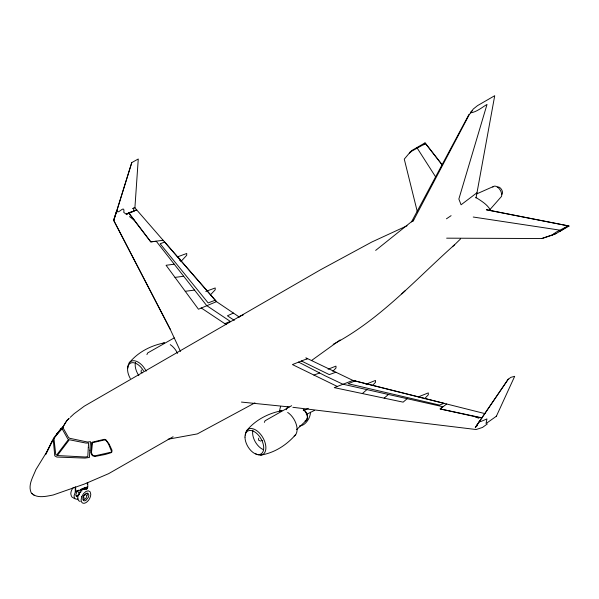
<?xml version="1.0" encoding="UTF-8"?>
<svg xmlns="http://www.w3.org/2000/svg" width="599" height="599" viewBox="0 0 599 599"><rect width="100%" height="100%" fill="white"/><g stroke="black" fill="none" stroke-linecap="round" stroke-linejoin="round"><path stroke-width="0.9" d="M61.27 428.405L56.246 434.702L63.666 425.971M417.031 148.402L416.612 147.736M179.685 260.43L179.76 258.761L177.304 256.926L186.738 253.474L186.708 255.316L180.763 261.658M65.98 421.741L63.591 425.904M258.693 438.198L258.521 440.115L260.677 441.104M141.312 369.957L141.094 372.316L142.255 372.855M116.655 211.41L131.728 162.733L113.735 220.462L116.401 212.203M476.018 198.052L494.722 95.698L477.515 105.634L473.262 109.04L469.114 114.933L412.936 221.473M180.524 351.426L170.004 328.844L113.638 220.237L116.655 210.616M508.049 379.631L510.685 377.392L514.683 376.322L496.272 416.462M80.962 489.93L87.14 488.417L86.9 488.851L80.566 489.705L81.142 489.51M146.92 354.593L147.624 352.976L174.212 337.903M264.354 422.392L265.05 420.775L291.646 405.703M173.104 436.731L108.666 473.637L84.257 484.112L53.124 495.006C46.303 496.286 36.434 498.937 31.148 492.692C27.749 484.943 33.117 476.819 35.843 469.721L46.7 452.028L52.54 440.594L45.539 454.686L53.79 437.824M508.109 379.399L479.649 421.157L508.394 378.927M51.289 443.103L52.54 440.594M411.476 221.959L469.002 114.387M86.286 488.492L86.526 488.058L83.613 488.275M77.338 490.813L75.841 494.662L76.26 496.152L77.338 496.781M75.616 491.068L74.066 495.8A6.933 3.998 -60 0 0 78.087 498.982M83.965 495.201L83.171 497.215L83.396 498.001L84.729 498.113M496.466 416.17L486.044 423.568L486.92 418.933L480.503 421.651L480.188 420.288L475.554 427.229L479.709 421.104M475.224 427.738L480.039 420.378M78.791 494.602L79.135 494.123M63.442 426.121L67.028 420.408M60.671 429.273L61.135 428.727M63.359 426.226L56.568 434.268L57.062 433.676M442.129 164.755L425.537 143.49L410.322 151.951L404.273 159.124L417.331 211.806M85.223 488.073L85.702 487.534L87.199 488.417L86.72 488.956M86.106 488.597L86.346 487.9L85.867 488.44L86.046 488.058L82.16 488.964M86.481 488.791L87.199 488.417M129.212 362.904C137.965 352.092 151 345.436 164.538 342.875A14.256 8.229 60 0 0 162.456 343.519M246.646 430.703C255.399 419.892 268.434 413.235 281.972 410.674A14.256 8.229 60 0 0 279.883 411.318M489.727 209.845L501.58 196.352A6.754 3.901 60 0 0 498.795 188.221A6.754 3.901 60 0 0 492.827 187.12M210.436 294.873L215.191 289.804L215.221 287.962L205.786 291.413M76.852 491.659L77.488 490.978M332.834 371.32L336.009 367.996L335.979 366.124L328.072 369.209M295.741 434.53C286.756 444.975 274.477 452.934 260.737 455.105M372.331 385.651L375.506 382.319L375.476 380.447L365.892 384.266M424.526 398.777L428.33 394.778L428.3 392.907L418.716 396.725L421.172 397.721M362.35 393.55L366.925 389.62M384.154 398.148L388.429 394.456M333.186 344.305C379.916 319.679 415.616 279.448 454.589 244.751L460.511 238.971M68.293 419.21L69.095 418.446L67.14 420.251M66.736 420.685L68.496 419.001M296.67 429.58L306.748 420.011M410.233 152.663L409.379 152.82L411.925 150.446L425.005 142.891L442.114 164.86M70.203 417.361L74.089 413.752L84.302 406.159L320.383 269.857L371.859 241.996L407.043 225.778M452.44 246.743L454.589 244.751M401.809 293.862L405.171 290.74M78.993 494.205L77.563 495.485L76.163 495.837M131.952 162.494L138.264 159.005L134.902 207.831L216.486 301.641L239.488 317.171M375.655 250.404L413.774 219.878M407.17 398.679L403.134 402.146L334.257 387.635L352.931 380.417L485.108 413.654M487.331 423.957L482.48 427.454L476.108 429.52L292.866 407.305M480.301 420.693L479.724 421.082M254.934 402.85L197.326 433.908L168.132 439.217M476.991 192.743L461.08 204.791L458.856 199.025L487.017 104.421C481.858 107.483 476.654 112.035 470.582 112.852L471.084 111.654L472.371 110.77M476.692 426.069L477.448 425.515M311.368 360.635L340.112 339.94M306.77 359.108L307.489 358.599L292.424 364.574L336.975 386.31M79.016 494.078L78.274 494.961M446.457 218.807L451.099 215.67M446.704 403.996L440.138 408.93L480.241 417.803M560.207 231.162L568.204 225.86L569.05 226.055L555.977 233.61L541.825 238.537L446.637 238.17M79.016 494.841L78.274 495.44M424.055 144.441L425.537 143.498L425.005 142.899M224.865 323.685L230.256 321.363L206.7 305.617L156.272 241.277L150.783 241.876L128.807 212.832L126.352 214.247L129.586 212.45L133.996 211.005L133.487 208.445L134.94 207.449L132.469 208.654M409.379 152.82L410.914 151.936M423.216 144.831L425.537 143.49M554.345 233.857L552.046 235.19L541.825 238.537M566.654 226.751L568.204 225.86L569.05 226.063M559.369 231.364L560.664 230.907L559.571 230.158L556.793 229.672L473.24 217.033M128.807 213.281L136.684 209.867L128.807 213.281L150.783 241.876L163.115 240.266M215.251 300.219L208.145 302.914L160.15 243.786L164.65 242.033L216.486 301.641L198.464 309.234L166.073 265.282L174.234 264.196M314.408 410.442L306.269 414.441M556.029 233.573L552.046 235.19L555.887 232.285L568.204 225.86L486.373 209.687M303.259 410.667L308.313 408.323M233.4 313.06L227.425 315.8L234.291 320.36M476.834 193.844L493.591 186.409M238.222 316.991L243.172 314.977M75.204 486.867L75.287 491.532L78.731 490.177M80.453 489.495L86.488 487.122M75.287 491.532L75.729 491.794L87.791 487.047L87.739 482.816M355.102 380.957L348.064 383.697L439.501 405.066L444.001 403.314L352.931 380.417L305.842 357.805M313.883 375.086L319.626 372.96M335.874 372.226L329.285 374.607L301.372 360.965M84.729 494.534L85.515 494.302L86.301 495.41M83.171 499.888L84.601 499.521L86.001 498.256L87.409 494.632A3.946 2.276 -60 0 0 87.035 493.224M80.79 492.483L79.09 492.498L78.791 492.019M81.988 489.39L85.043 488.672M174.998 277.397L183.683 276.251M185.248 291.309L194.525 290.081M116.768 210.534C117.696 215.73 125.079 203.473 123.783 212.405L126.868 214.667L127.198 213.761M85.402 487.683L85.702 487.534M85.163 488.125L86.9 488.851M241.442 402.079L289.19 406.931M568.204 225.86L486.388 209.815M298.527 362.066L325.242 375.865L342.763 384.176L442.811 406.706L440.138 408.93L482.12 417.847M79.952 492.857L78.671 492.116M474.109 416.327L478.683 418.207M475.763 197.333C480.93 200.762 486.987 204.147 490.117 209.62M74.68 498.735L71.828 496.893M87.349 486.785L87.791 487.047M201.137 307.886L226.25 324.613M31.874 493.591L32.286 493.898M33.245 494.602L34.398 495.44M129.489 216.598L134.071 220.013M417.054 147.871L435.548 176.757M113.638 220.237L170.318 329.42M81.404 489.742L81.793 491.225M71.438 496.294L70.794 493.876A6.799 3.923 -60 0 1 73.205 487.623M559.691 230.772L559.81 231.386M75.639 487.129L75.729 491.794M87.297 482.554L87.319 484.247M497.32 187.165A4.305 2.486 60 0 1 501.625 189.651A4.305 2.486 60 0 1 501.625 194.623M138.841 375.61A13.238 7.645 60 0 1 135.494 362.305M127.834 368.063A14.586 8.423 60 0 1 134.708 360.8A14.586 8.423 60 0 1 146.163 371.148M170.236 344.627A14.256 8.229 60 0 1 177.581 353.395M130.305 378.546A13.238 7.645 60 0 1 130.305 363.256A13.238 7.645 60 0 1 143.543 370.901M286.202 409.768A10.378 5.99 -60 0 1 287.857 406.541M310.484 412.209A10.378 5.99 -60 0 1 299.478 425.896M279.681 411.386A10.378 5.99 -60 0 1 280.661 406.571M262.497 440.699A2.883 1.662 60 0 1 261.973 440.475M263.597 449.714A13.238 7.645 60 0 1 252.928 430.104M245.291 435.099A14.586 8.423 60 0 1 256.028 430.172A14.586 8.423 60 0 1 265.889 448.03A14.586 8.423 60 0 1 255.578 453.728M287.67 412.426A14.256 8.229 60 0 1 296.453 425.013A14.256 8.229 60 0 1 294.146 436.012M303.768 409.986A6.941 4.006 60 0 1 307.369 416.799A6.941 4.006 60 0 1 304.951 421.052M303.259 409.424A5.96 3.444 60 0 1 307.152 414.673A5.96 3.444 60 0 1 306.239 419.45M85.013 488.911A6.799 3.923 -60 0 0 80.191 491.712A6.799 3.923 -60 0 0 77.81 497.926A6.799 3.923 -60 0 0 80.221 501.37M88.3 447.618L87.783 456.633L85.2 456.992L57.317 455.554L69.319 439.748L85.942 443.065L88.645 442.998L88.3 447.618M89.857 450.201L89.423 457.441L85.028 458.07L56.86 457.059L54.771 455.854L53.266 439.726L54.726 436.589L63.569 426.72L63.135 427.971L68.383 437.263L69.566 438.266L87.491 442.032L90.501 441.665L89.857 450.201M91.797 442.901L90.801 452.537L91.752 454.798A4.448 4.118 -79.9 0 0 93.01 455.966L95.076 456.438L105.297 454.461L110.793 452.784A1.819 1.318 -58.8 0 0 111.886 451.938L111.983 450.186L109.055 443.949L105.776 439.629L104.241 439.322L92.179 442.204A1.22 1.183 89.2 0 0 91.849 442.698L91.797 442.901M92.426 443.342L91.46 452.694L92.194 454.506A3.654 3.384 -79.9 0 0 93.227 455.465L94.919 455.854L110.95 452.223A1.176 0.988 -75.7 0 0 111.586 451.474L108.629 444.203L106.555 440.969A2.935 2.651 77.4 0 0 105.858 440.302L104.481 439.951L92.808 442.631A0.831 0.801 89.2 0 0 92.478 443.043L92.426 443.342M81.749 496.676L81.105 499.836A6.799 3.923 -60 0 0 85.934 502.643A6.799 3.923 -60 0 0 90.778 494.25L90.142 491.831L88.367 490.813L85.934 491.45L83.516 493.606L81.749 496.676M83.276 496.766L82.879 498.697A4.171 2.411 -60 0 0 85.859 500.412L88.42 497.23L88.832 495.261L88.42 493.793L87.334 493.142L85.859 493.539L83.276 496.766M53.992 438.753L55.714 454.341L56.531 455.203L68.541 439.396L67.627 438.625L62.543 429.55C63.764 425.709 54.135 437.884 53.992 438.753M244.991 437.113A13.238 7.645 60 0 0 259.038 454.589A13.238 7.645 60 0 0 259.038 435.862A13.238 7.645 60 0 0 244.991 437.113"/></g></svg>
